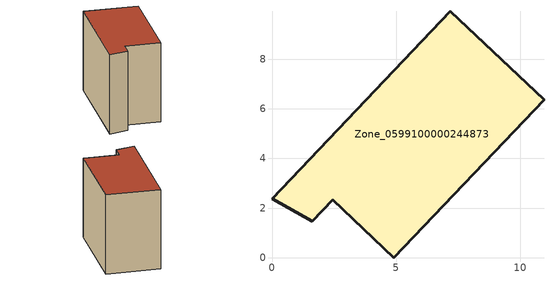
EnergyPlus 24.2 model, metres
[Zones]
Zone_0599100000244873
 floor ground (C_G): 2.45,2.34 1.63,1.48 0,2.37 7.19,9.93 10.96,6.36 4.91,0 z1.9
 wall outside (C_F): 7.19,9.93 0,2.37 1.63,1.48 2.45,2.34 4.91,0 10.96,6.36 7.19,9.93 z1.9:9.79
 roof outside (C_R): 4.91,0 10.96,6.36 7.19,9.93 0,2.37 1.63,1.48 2.45,2.34 z9.79
[BUILDING]
Pand.0599100000244873: North Axis=0; Terrain=City; Loads Convergence Tolerance Value=0.04; Temperature Convergence Tolerance Value=0.4; Solar Distribution=FullExterior; Maximum Number of Warmup Days=25; Minimum Number of Warmup Days=1
[Site:Location]
Rotterdam.The.Hague.AP_ZH_NLD Design_Conditions: Latitude=51.96; Longitude=4.45; Time Zone=1; Elevation=-4.5
[SITE:GROUNDTEMPERATURE:BUILDINGSURFACE]
18, 18, 18, 18, 18, 18, 18, 18, 18, 18, 18, 18
[MATERIAL] Thermal Absorptance=0.9; Solar Absorptance=0.7; Visible Absorptance=0.7
Name | Roughness | Thickness | Conductivity | Density | Specific Heat
G.TI.1975-1991 | MediumSmooth | 0.15 | 0.288461 | 540 | 1210
F.TI.1975-1991 | Rough | 0.3 | 0.230769 | 1920 | 840
R.TI.1975-1991 | MediumRough | 0.2 | 0.153846 | 1500 | 1000
[CONSTRUCTION]
C_G: G.TI.1975-1991
C_F: F.TI.1975-1991
C_R: R.TI.1975-1991
[ZONE]
Zone_0599100000244873: Type=1; Multiplier=1; Ceiling Height=Autocalculate; Volume=Autocalculate; Floor Area=autocalculate; Part of Total Floor Area=Yes
[ZONEINFILTRATION:DESIGNFLOWRATE]
Infil_Zone_0599100000244873: Zone or ZoneList or Space or SpaceList=Zone_0599100000244873; Schedule=AlwaysOn; Design Flow Rate Calculation Method=Flow/Area; Flow Rate per Floor Area=0.003; Constant Term Coefficient=1; Temperature Term Coefficient=0; Velocity Term Coefficient=0; Velocity Squared Term Coefficient=0
[HVACTEMPLATE:ZONE:IDEALLOADSAIRSYSTEM]
Zone_0599100000244873: Maximum Heating Supply Air Temperature=50; Minimum Cooling Supply Air Temperature=13; Maximum Heating Supply Air Humidity Ratio=0.0156; Minimum Cooling Supply Air Humidity Ratio=0.0077; Heating Limit=NoLimit; Cooling Limit=NoLimit; Dehumidification Control Type=ConstantSensibleHeatRatio; Cooling Sensible Heat Ratio=0.7; Dehumidification Setpoint=60; Humidification Control Type=None; Humidification Setpoint=30; Outdoor Air Method=None; Outdoor Air Flow Rate per Person=0.00944; Outdoor Air Flow Rate per Zone Floor Area=0; Outdoor Air Flow Rate per Zone=0; Demand Controlled Ventilation Type=None; Outdoor Air Economizer Type=NoEconomizer; Heat Recovery Type=None; Sensible Heat Recovery Effectiveness=0.7; Latent Heat Recovery Effectiveness=0.65
[ZONECONTROL:THERMOSTAT]
ThermostatControl_Zone_0599100000244873: Zone or ZoneList=Zone_0599100000244873; Control Type Schedule=DualSetpointControlType; Control 1=Thermostat_Zone_0599100000244873; Temperature Difference Between Cutout And Setpoint=0
[THERMOSTATSETPOINT:DUALSETPOINT]
Thermostat_Zone_0599100000244873: Heating Setpoint Temperature Schedule=HeatingSetpoint_Zone_0599100000244873; Cooling Setpoint Temperature Schedule=CoolingSetpoint_Zone_0599100000244873
[SCHEDULE:COMPACT]
HeatingSetpoint_Zone_0599100000244873: Through: 12/31, For: AllDays, Until: 24:00, 21
CoolingSetpoint_Zone_0599100000244873: Through: 12/31, For: AllDays, Until: 24:00, 24
DualSetpointControlType: Through: 12/31, For: AllDays, Until: 24:00, 4
AlwaysOn: Through: 12/31, For: AllDays, Until: 24:00, 1
